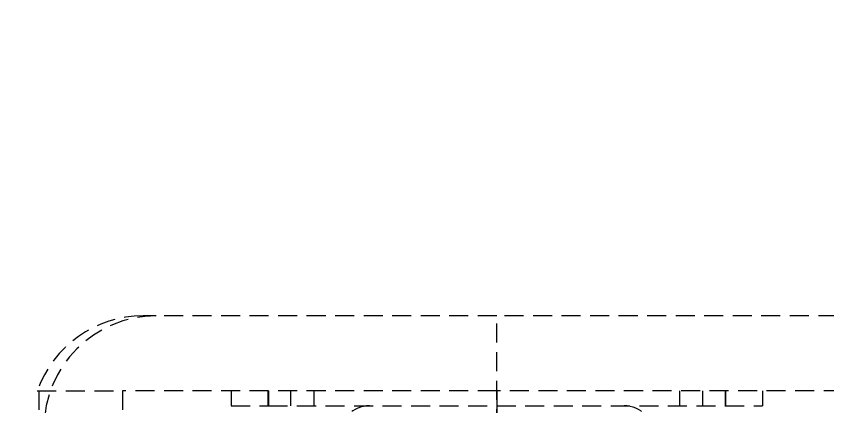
# Model space of a CAD drawing. Header units: millimetres. Extents: x 15 to 1184, y 5 to 836.
# Drawn here: x 559.5 to 613.6, y 550.8 to 576.8 of the extents above; entities that cross this region are included whole.
import ezdxf

# ---------------------------------------------------------------- set-up
doc = ezdxf.new("R2010")
doc.units = ezdxf.units.MM
doc.linetypes.add('HIDDEN', pattern=[1.905, 1.27, -0.635])
doc.styles.add('SLDTEXTSTYLE0', font='TXT', dxfattribs={"width": 0.75})
doc.dimstyles.new('SLDDIMSTYLE0', dxfattribs={"dimtxt": 3.5, "dimasz": 3.556, "dimexe": 0, "dimexo": 0.0625, "dimgap": 0.875, "dimtad": 1, "dimdec": 1, "dimlfac": 2, "dimrnd": 1e-09, "dimzin": 4, "dimdsep": 46, "dimtxsty": 'SLDTEXTSTYLE0', "dimblk1": 'CLOSED', "dimblk2": 'CLOSED', "dimsah": 1, "dimcen": 0.09, "dimadec": 0, "dimazin": 1, "dimtfac": 1, "dimtdec": 1, "dimtofl": 0, "dimtmove": 0, "dimatfit": 3, "dimldrblk": 'CLOSED', "dimfxl": 1, "dimfrac": 2, "dimtolj": 1, "dimtzin": 12, "dimarcsym": 0})

# ---------------------------------------------------------------- blocks, each defined once
blk = doc.blocks.new('_Closed')
at = {"color": 0, "linetype": 'ByBlock', "lineweight": -2}
for p, q in [((-1, 0.166667), (0, 0)), ((-1, 0.166667), (-1, -0.166667)), ((0, 0), (-1, -0.166667)), ((0, 0), (-1, 0))]:
    blk.add_line(p, q, dxfattribs=at)
blk = doc.blocks.new('_D_6')
at = {"color": 7, "linetype": 'Continuous', "lineweight": 0, "transparency": 16777216}
for p, q in [((458.579, 576.783), (472.259, 576.783)), ((471.259, 576.783), (471.259, 536.783))]:
    blk.add_line(p, q, dxfattribs=at)
at = {"color": 7, "linetype": 'Continuous', "lineweight": 18, "transparency": 16777216, "xscale": 3.556, "yscale": 3.556}
for p, rotation in [((471.259, 576.783, -3.737), 89.99999999999976), ((471.259, 536.783, -3.737), 269.9999999999998)]:
    blk.add_blockref('_Closed', p, dxfattribs=dict(at, rotation=rotation))
at = {"color": 7, "linetype": 'Continuous', "lineweight": 18, "transparency": 16777216, "insert": (466.747, 548.919), "char_height": 3.5, "attachment_point": 1, "rotation": 90, "style": 'SLDTEXTSTYLE0'}
blk.add_mtext('80.0', dxfattribs=at)

msp = doc.modelspace()

# ---------------------------------------------------------------- linework, layer by layer
at = {"color": 7, "linetype": 'HIDDEN', "lineweight": 18}
for p, q in [((568.819, 556.783), (567.942, 556.783)), ((591.557, 556.783), (568.819, 556.783)), ((591.557, 549.283), (591.557, 556.783)), ((591.557, 549.283), (591.557, 556.783)), ((614.296, 556.783), (591.557, 556.783)), ((560.871, 551.783), (566.557, 551.783)), ((560.969, 551.783), (560.969, 541.783)), ((591.557, 551.783), (566.557, 551.783)), ((566.557, 551.783), (566.557, 529.283)), ((573.807, 551.783), (573.807, 550.783)), ((576.257, 551.783), (576.257, 550.783)), ((576.307, 551.783), (576.307, 550.783)), ((576.307, 551.783), (576.307, 550.783)), ((576.307, 551.783), (576.307, 550.783)), ((576.307, 551.783), (576.307, 550.783)), ((577.807, 550.783), (577.807, 551.783)), ((577.807, 550.783), (577.807, 551.783)), ((577.807, 550.783), (577.807, 551.783)), ((577.807, 550.783), (577.807, 551.783)), ((577.807, 550.783), (577.807, 551.783)), ((577.807, 550.783), (577.807, 551.783)), ((577.807, 550.783), (577.807, 551.783)), ((577.807, 550.783), (577.807, 551.783)), ((579.357, 550.783), (579.357, 551.783)), ((591.557, 551.783), (591.557, 529.283)), ((591.557, 551.783), (591.557, 529.283)), ((616.557, 551.783), (591.557, 551.783)), ((591.557, 551.783), (591.557, 541.783)), ((591.557, 551.783), (591.557, 541.783)), ((591.557, 551.783), (591.557, 529.283)), ((591.557, 551.783), (591.557, 529.283)), ((603.757, 551.783), (603.757, 550.783)), ((605.307, 550.783), (605.307, 551.783)), ((605.307, 550.783), (605.307, 551.783)), ((605.307, 550.783), (605.307, 551.783)), ((605.307, 550.783), (605.307, 551.783)), ((605.307, 550.783), (605.307, 551.783)), ((605.307, 550.783), (605.307, 551.783)), ((605.307, 550.783), (605.307, 551.783)), ((605.307, 550.783), (605.307, 551.783)), ((606.807, 551.783), (606.807, 550.783)), ((606.807, 551.783), (606.807, 550.783)), ((606.807, 551.783), (606.807, 550.783)), ((606.807, 551.783), (606.807, 550.783)), ((606.857, 550.783), (606.857, 551.783)), ((609.307, 551.783), (609.307, 550.783)), ((573.807, 550.783), (576.307, 550.783)), ((576.307, 550.783), (606.807, 550.783)), ((591.557, 550.783), (591.557, 548.783)), ((591.557, 550.783), (591.557, 548.783)), ((606.807, 550.783), (609.307, 550.783))]:
    msp.add_line(p, q, dxfattribs=at)
for centre, radius, start, end in [((567.942, 549.283), 7.5, 90, 160.5288), ((568.819, 549.283), 7.5, 90, 180), ((583.057, 548.783), 2, 90, 180), ((600.057, 548.783), 2, 0, 90)]:
    msp.add_arc(centre, radius, start, end, dxfattribs=at)

# ---------------------------------------------------------------- dimensions: what is measured, and where the dimension line sits
at = {"color": 7, "linetype": 'Continuous', "lineweight": 18}
dim = msp.add_linear_dim(base=(471.259, 536.783), p1=(457.579, 576.783), p2=(649.057, 536.783), angle=90, dimstyle='SLDDIMSTYLE0', dxfattribs=at)
dim.commit()
dim.dimension.update_dxf_attribs({"geometry": '_D_6', "text_midpoint": (471.259, 553.445), "dimtype": 160})

doc.saveas('drawing.dxf')
